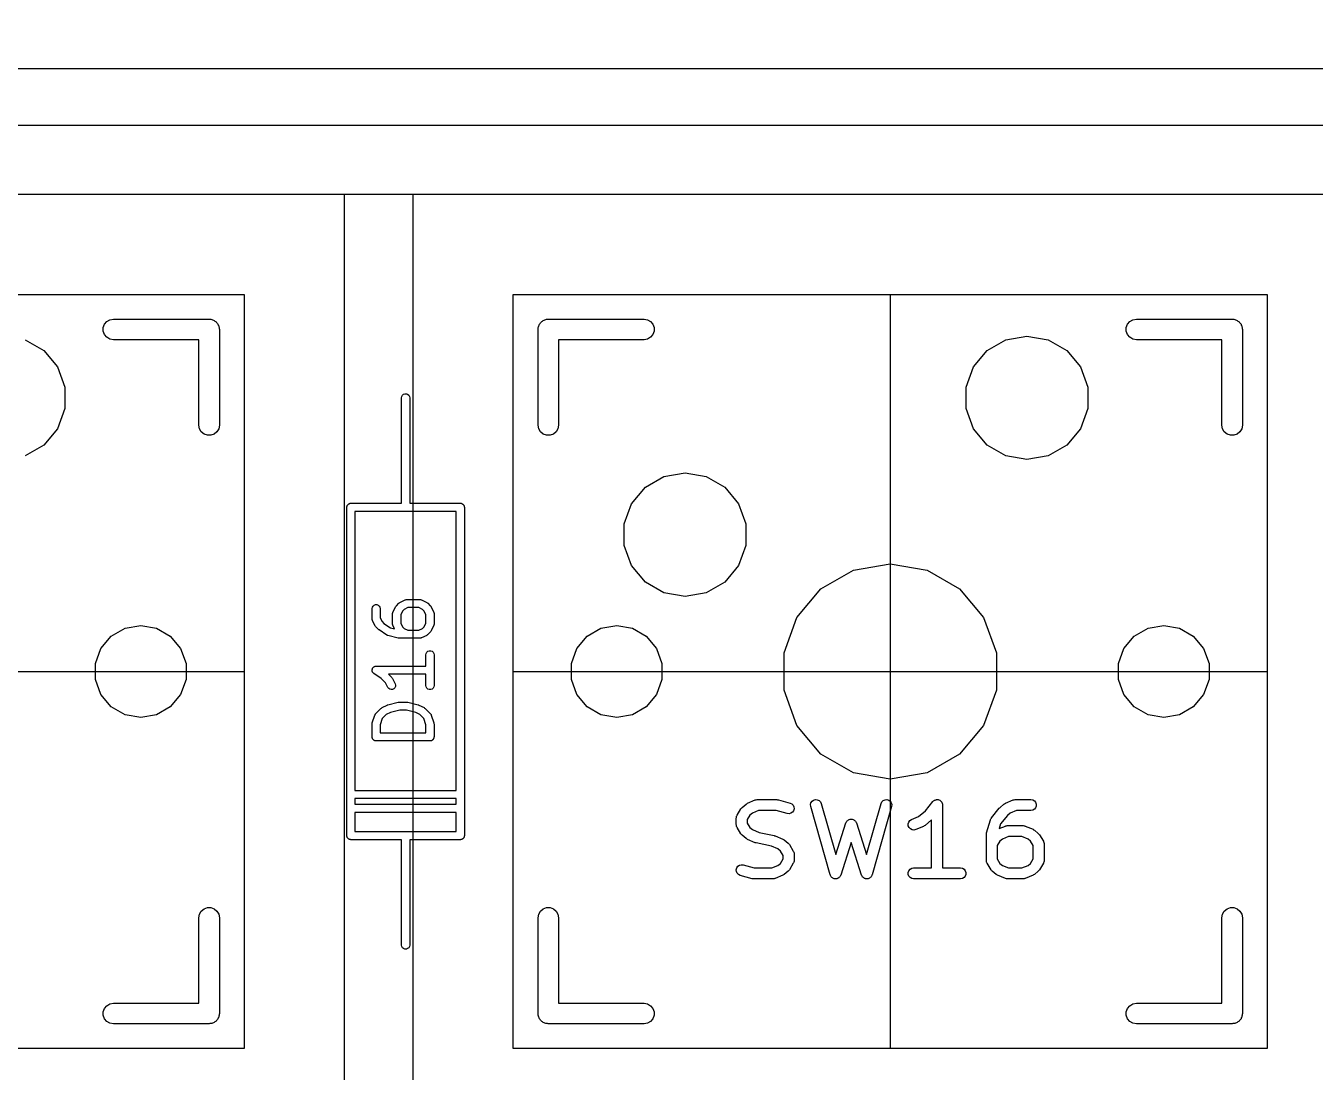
# Model space of a CAD drawing. Header units: millimetres. Extents: x 30 to 728, y -111 to 447.
# Drawn here: x 152.55 to 176.5, y 160.65 to 180.07 of the extents above; entities that cross this region are included whole.
import ezdxf

# ---------------------------------------------------------------- set-up
doc = ezdxf.new("R2010")
doc.units = ezdxf.units.MM
for name, color, linetype in [('BLACK', 7, 'Continuous'), ('プレート', 6, 'Continuous'), ('化粧板', 1, 'Continuous'), ('参照キーキャップ', 7, 'Continuous'), ('寸法', 21, 'Continuous')]:
    doc.layers.add(name, color=color, linetype=linetype)
doc.layers.add('補助線', color=4, linetype='Continuous', transparency=0.8)

# ---------------------------------------------------------------- blocks, each defined once
blk = doc.blocks.new('hhskb-F.SilkS')
at = {"layer": 'BLACK'}
for p, q in [((120.384, -53.6169), (120.407, -53.5547)), ((120.384, -53.6831), (120.384, -53.6169)), ((120.407, -53.5547), (120.45, -53.5041)), ((120.45, -53.5041), (120.507, -53.471)), ((120.507, -53.471), (120.572, -53.4595)), ((120.572, -53.4595), (122.35, -53.4595)), ((122.35, -53.4595), (122.366, -53.4624)), ((122.366, -53.4624), (122.383, -53.4624)), ((122.383, -53.4624), (122.399, -53.4681)), ((122.399, -53.4681), (122.415, -53.471)), ((122.415, -53.471), (122.43, -53.4793)), ((122.43, -53.4793), (122.445, -53.485)), ((122.445, -53.485), (122.458, -53.4957)), ((122.458, -53.4957), (122.472, -53.5041)), ((122.472, -53.5041), (122.483, -53.5168)), ((122.483, -53.5168), (122.496, -53.5275)), ((122.496, -53.5275), (122.504, -53.542)), ((122.504, -53.542), (122.515, -53.5547)), ((122.515, -53.5547), (122.521, -53.5704)), ((122.521, -53.5704), (122.529, -53.5848)), ((122.529, -53.5848), (122.532, -53.6013)), ((122.532, -53.6013), (122.538, -53.6169)), ((122.538, -53.6169), (122.538, -53.6336)), ((122.538, -53.6336), (122.54, -53.65)), ((128.459, -53.65), (128.462, -53.6336)), ((128.462, -53.6169), (128.468, -53.6013)), ((128.462, -53.6336), (128.462, -53.6169)), ((128.468, -53.6013), (128.471, -53.5848)), ((128.471, -53.5848), (128.479, -53.5704)), ((128.479, -53.5704), (128.485, -53.5547)), ((128.485, -53.5547), (128.496, -53.542)), ((128.496, -53.542), (128.504, -53.5275)), ((128.504, -53.5275), (128.517, -53.5168)), ((128.517, -53.5168), (128.528, -53.5041)), ((128.528, -53.5041), (128.542, -53.4957)), ((128.542, -53.4957), (128.555, -53.485)), ((128.555, -53.485), (128.57, -53.4793)), ((128.57, -53.4793), (128.585, -53.471)), ((128.585, -53.471), (128.601, -53.4681)), ((128.601, -53.4681), (128.617, -53.4624)), ((128.617, -53.4624), (128.634, -53.4624)), ((128.634, -53.4624), (128.65, -53.4595)), ((128.65, -53.4595), (130.428, -53.4595)), ((130.428, -53.4595), (130.493, -53.471)), ((130.493, -53.471), (130.55, -53.5041)), ((130.55, -53.5041), (130.593, -53.5547)), ((130.593, -53.5547), (130.616, -53.6169)), ((130.616, -53.6169), (130.616, -53.6831)), ((139.384, -53.6169), (139.407, -53.5547)), ((139.384, -53.6831), (139.384, -53.6169)), ((139.407, -53.5547), (139.45, -53.5041)), ((139.45, -53.5041), (139.507, -53.471)), ((139.507, -53.471), (139.572, -53.4595)), ((139.572, -53.4595), (141.35, -53.4595)), ((141.35, -53.4595), (141.366, -53.4624)), ((141.366, -53.4624), (141.383, -53.4624)), ((141.383, -53.4624), (141.399, -53.4681)), ((141.399, -53.4681), (141.415, -53.471)), ((141.415, -53.471), (141.43, -53.4793)), ((141.43, -53.4793), (141.445, -53.485)), ((141.445, -53.485), (141.458, -53.4957)), ((141.458, -53.4957), (141.472, -53.5041)), ((141.472, -53.5041), (141.483, -53.5168)), ((141.483, -53.5168), (141.496, -53.5275)), ((141.496, -53.5275), (141.504, -53.542)), ((141.504, -53.542), (141.515, -53.5547)), ((141.515, -53.5547), (141.521, -53.5704)), ((141.521, -53.5704), (141.529, -53.5848)), ((141.529, -53.5848), (141.532, -53.6013)), ((141.532, -53.6013), (141.538, -53.6169)), ((141.538, -53.6169), (141.538, -53.6336)), ((141.538, -53.6336), (141.54, -53.65)), ((118.932, -53.8418), (119.278, -54.0411)), ((120.407, -53.7452), (120.384, -53.6831)), ((120.45, -53.7959), (120.407, -53.7452)), ((120.507, -53.829), (120.45, -53.7959)), ((120.572, -53.8405), (120.507, -53.829)), ((122.159, -53.8405), (120.572, -53.8405)), ((122.159, -55.428), (122.159, -53.8405)), ((122.54, -53.65), (122.54, -55.428)), ((128.459, -55.428), (128.459, -53.65)), ((130.428, -53.8405), (128.84, -53.8405)), ((128.84, -53.8405), (128.84, -55.428)), ((130.493, -53.829), (130.428, -53.8405)), ((130.55, -53.7959), (130.493, -53.829)), ((130.593, -53.7452), (130.55, -53.7959)), ((130.616, -53.6831), (130.593, -53.7452)), ((136.802, -54.0411), (137.148, -53.8418)), ((137.148, -53.8418), (137.54, -53.7726)), ((137.54, -53.7726), (137.932, -53.8418)), ((137.932, -53.8418), (138.278, -54.0411)), ((139.407, -53.7452), (139.384, -53.6831)), ((139.45, -53.7959), (139.407, -53.7452)), ((139.507, -53.829), (139.45, -53.7959)), ((139.572, -53.8405), (139.507, -53.829)), ((141.159, -53.8405), (139.572, -53.8405)), ((141.159, -55.428), (141.159, -53.8405)), ((141.54, -53.65), (141.54, -55.428)), ((119.278, -54.0411), (119.534, -54.3463)), ((136.546, -54.3463), (136.802, -54.0411)), ((138.278, -54.0411), (138.534, -54.3463)), ((119.534, -54.3463), (119.67, -54.7208)), ((136.41, -54.7208), (136.546, -54.3463)), ((138.534, -54.3463), (138.67, -54.7208)), ((119.67, -54.7208), (119.67, -55.1192)), ((136.41, -55.1192), (136.41, -54.7208)), ((138.67, -54.7208), (138.67, -55.1192)), ((125.925, -54.92), (125.93, -54.8943)), ((125.925, -56.19), (125.925, -54.92)), ((125.93, -54.8943), (125.943, -54.8718)), ((125.943, -54.8718), (125.962, -54.855)), ((125.962, -54.855), (125.987, -54.8461)), ((125.987, -54.8461), (126.013, -54.8461)), ((126.013, -54.8461), (126.037, -54.855)), ((126.037, -54.855), (126.057, -54.8718)), ((126.057, -54.8718), (126.07, -54.8943)), ((126.07, -54.8943), (126.075, -54.92)), ((126.075, -54.92), (126.075, -56.19)), ((119.67, -55.1192), (119.534, -55.4937)), ((136.546, -55.4937), (136.41, -55.1192)), ((138.67, -55.1192), (138.534, -55.4937)), ((119.534, -55.4937), (119.278, -55.7989)), ((122.171, -55.4932), (122.159, -55.428)), ((122.204, -55.5505), (122.171, -55.4932)), ((122.255, -55.593), (122.204, -55.5505)), ((122.496, -55.5505), (122.445, -55.593)), ((122.529, -55.4932), (122.496, -55.5505)), ((122.54, -55.428), (122.529, -55.4932)), ((128.471, -55.4932), (128.459, -55.428)), ((128.504, -55.5505), (128.471, -55.4932)), ((128.555, -55.593), (128.504, -55.5505)), ((128.796, -55.5505), (128.745, -55.593)), ((128.829, -55.4932), (128.796, -55.5505)), ((128.84, -55.428), (128.829, -55.4932)), ((136.802, -55.7989), (136.546, -55.4937)), ((138.534, -55.4937), (138.278, -55.7989)), ((141.171, -55.4932), (141.159, -55.428)), ((141.204, -55.5505), (141.171, -55.4932)), ((141.255, -55.593), (141.204, -55.5505)), ((141.496, -55.5505), (141.445, -55.593)), ((141.529, -55.4932), (141.496, -55.5505)), ((141.54, -55.428), (141.529, -55.4932)), ((122.317, -55.6156), (122.255, -55.593)), ((122.383, -55.6156), (122.317, -55.6156)), ((122.445, -55.593), (122.383, -55.6156)), ((128.617, -55.6156), (128.555, -55.593)), ((128.683, -55.6156), (128.617, -55.6156)), ((128.745, -55.593), (128.683, -55.6156)), ((141.317, -55.6156), (141.255, -55.593)), ((141.383, -55.6156), (141.317, -55.6156)), ((141.445, -55.593), (141.383, -55.6156)), ((119.278, -55.7989), (118.932, -55.9982)), ((137.148, -55.9982), (136.802, -55.7989)), ((137.54, -56.0674), (137.148, -55.9982)), ((137.932, -55.9982), (137.54, -56.0674)), ((138.278, -55.7989), (137.932, -55.9982)), ((125.925, -56.877), (125.925, -56.19)), ((126.075, -56.19), (126.075, -56.877)), ((130.452, -56.5811), (130.798, -56.3818)), ((130.798, -56.3818), (131.19, -56.3126)), ((131.19, -56.3126), (131.582, -56.3818)), ((131.582, -56.3818), (131.928, -56.5811)), ((130.196, -56.8863), (130.452, -56.5811)), ((131.928, -56.5811), (132.184, -56.8863)), ((124.909, -56.952), (124.91, -56.9455)), ((124.909, -63.048), (124.909, -56.952)), ((124.91, -56.939), (124.912, -56.9328)), ((124.91, -56.9455), (124.91, -56.939)), ((124.912, -56.9328), (124.914, -56.9263)), ((124.914, -56.9263), (124.917, -56.9207)), ((124.917, -56.9207), (124.919, -56.9145)), ((124.919, -56.9145), (124.923, -56.9095)), ((124.923, -56.9095), (124.927, -56.9038)), ((124.927, -56.9038), (124.932, -56.8996)), ((124.932, -56.8996), (124.936, -56.8945)), ((124.936, -56.8945), (124.941, -56.8913)), ((124.941, -56.8913), (124.947, -56.887)), ((124.947, -56.887), (124.953, -56.8848)), ((124.953, -56.8848), (124.958, -56.8815)), ((124.958, -56.8815), (124.965, -56.8804)), ((124.965, -56.8804), (124.971, -56.8781)), ((124.971, -56.8781), (124.978, -56.8781)), ((124.978, -56.8781), (124.984, -56.877)), ((124.984, -56.877), (125.925, -56.877)), ((126.075, -56.877), (127.016, -56.877)), ((127.016, -56.877), (127.022, -56.8781)), ((127.022, -56.8781), (127.029, -56.8781)), ((127.029, -56.8781), (127.035, -56.8804)), ((127.035, -56.8804), (127.042, -56.8815)), ((127.042, -56.8815), (127.047, -56.8848)), ((127.047, -56.8848), (127.053, -56.887)), ((127.053, -56.887), (127.059, -56.8913)), ((127.059, -56.8913), (127.064, -56.8945)), ((127.064, -56.8945), (127.068, -56.8996)), ((127.068, -56.8996), (127.073, -56.9038)), ((127.073, -56.9038), (127.077, -56.9095)), ((127.077, -56.9095), (127.081, -56.9145)), ((127.081, -56.9145), (127.083, -56.9207)), ((127.083, -56.9207), (127.086, -56.9263)), ((127.086, -56.9263), (127.088, -56.9328)), ((127.088, -56.9328), (127.09, -56.939)), ((127.09, -56.939), (127.09, -56.9455)), ((127.09, -56.9455), (127.091, -56.952)), ((127.091, -56.952), (127.091, -63.048)), ((130.06, -57.2608), (130.196, -56.8863)), ((132.184, -56.8863), (132.32, -57.2608)), ((126, -57.027), (125.059, -57.027)), ((125.059, -57.027), (125.059, -62.211)), ((126.941, -57.027), (126, -57.027)), ((126.941, -62.211), (126.941, -57.027)), ((130.06, -57.6592), (130.06, -57.2608)), ((132.32, -57.2608), (132.32, -57.6592)), ((130.196, -58.0337), (130.06, -57.6592)), ((132.32, -57.6592), (132.184, -58.0337)), ((130.452, -58.3389), (130.196, -58.0337)), ((132.184, -58.0337), (131.928, -58.3389)), ((133.713, -58.4667), (134.315, -58.1192)), ((134.315, -58.1192), (135, -57.9985)), ((135, -57.9985), (135.685, -58.1192)), ((135.685, -58.1192), (136.287, -58.4667)), ((130.798, -58.5382), (130.452, -58.3389)), ((131.928, -58.3389), (131.582, -58.5382)), ((125.895, -58.7186), (125.99, -58.671)), ((125.99, -58.671), (125.994, -58.6698)), ((125.994, -58.6698), (125.998, -58.6676)), ((125.998, -58.6676), (126.007, -58.6661)), ((126.007, -58.6661), (126.015, -58.6636)), ((126.015, -58.6636), (126.02, -58.6638)), ((126.02, -58.6638), (126.024, -58.6631)), ((126.024, -58.6631), (126.262, -58.6631)), ((126.262, -58.6631), (126.266, -58.6638)), ((126.266, -58.6638), (126.27, -58.6636)), ((126.27, -58.6636), (126.279, -58.6661)), ((126.279, -58.6661), (126.288, -58.6676)), ((126.288, -58.6676), (126.291, -58.6698)), ((126.291, -58.6698), (126.295, -58.671)), ((126.295, -58.671), (126.391, -58.7186)), ((131.19, -58.6074), (130.798, -58.5382)), ((131.582, -58.5382), (131.19, -58.6074)), ((133.267, -58.9992), (133.713, -58.4667)), ((136.287, -58.4667), (136.733, -58.9992)), ((125.377, -58.8333), (125.382, -58.8077)), ((125.377, -59.0238), (125.377, -58.8333)), ((125.382, -58.8077), (125.395, -58.7851)), ((125.395, -58.7851), (125.415, -58.7684)), ((125.415, -58.7684), (125.439, -58.7595)), ((125.439, -58.7595), (125.465, -58.7595)), ((125.465, -58.7595), (125.49, -58.7684)), ((125.49, -58.7684), (125.51, -58.7851)), ((125.51, -58.7851), (125.523, -58.8077)), ((125.523, -58.8077), (125.527, -58.8333)), ((125.527, -58.8333), (125.527, -59.0061)), ((125.759, -58.92), (125.761, -58.9116)), ((125.761, -58.9116), (125.763, -58.9029)), ((125.763, -58.9029), (125.765, -58.8992)), ((125.765, -58.8992), (125.766, -58.895)), ((125.766, -58.895), (125.814, -58.7998)), ((125.814, -58.7998), (125.821, -58.7901)), ((125.821, -58.7901), (125.828, -58.7803)), ((125.828, -58.7803), (125.876, -58.7327)), ((125.876, -58.7327), (125.885, -58.7258)), ((125.885, -58.7258), (125.895, -58.7186)), ((125.943, -58.8778), (125.908, -58.9463)), ((125.973, -58.8474), (125.943, -58.8778)), ((126.042, -58.8131), (125.973, -58.8474)), ((126.244, -58.8131), (126.042, -58.8131)), ((126.313, -58.8474), (126.244, -58.8131)), ((126.343, -58.8778), (126.313, -58.8474)), ((126.377, -58.9463), (126.343, -58.8778)), ((126.391, -58.7186), (126.4, -58.7258)), ((126.4, -58.7258), (126.41, -58.7327)), ((126.41, -58.7327), (126.458, -58.7803)), ((126.458, -58.7803), (126.465, -58.7901)), ((126.465, -58.7901), (126.472, -58.7998)), ((126.472, -58.7998), (126.519, -58.895)), ((126.519, -58.895), (126.521, -58.8992)), ((126.521, -58.8992), (126.523, -58.9029)), ((126.523, -58.9029), (126.524, -58.9116)), ((126.524, -58.9116), (126.527, -58.92)), ((120.788, -59.1974), (121.08, -59.1458)), ((121.08, -59.1458), (121.372, -59.1974)), ((125.378, -59.0281), (125.377, -59.0238)), ((125.378, -59.0324), (125.378, -59.0281)), ((125.38, -59.0408), (125.378, -59.0324)), ((125.382, -59.0495), (125.38, -59.0408)), ((125.384, -59.0532), (125.382, -59.0495)), ((125.385, -59.0574), (125.384, -59.0532)), ((125.433, -59.1526), (125.385, -59.0574)), ((125.527, -59.0061), (125.562, -59.0746)), ((125.562, -59.0746), (125.595, -59.1084)), ((125.595, -59.1084), (125.721, -59.1923)), ((125.758, -58.9286), (125.759, -58.9243)), ((125.758, -59.119), (125.758, -58.9286)), ((125.759, -59.1233), (125.758, -59.119)), ((125.759, -58.9243), (125.759, -58.92)), ((125.759, -59.1276), (125.759, -59.1233)), ((125.761, -59.136), (125.759, -59.1276)), ((125.763, -59.1447), (125.761, -59.136)), ((125.765, -59.1484), (125.763, -59.1447)), ((125.766, -59.1526), (125.765, -59.1484)), ((125.908, -58.9463), (125.908, -59.1013)), ((125.908, -59.1013), (125.943, -59.1699)), ((126.343, -59.1699), (126.377, -59.1013)), ((126.377, -59.1013), (126.377, -58.9463)), ((126.521, -59.1484), (126.519, -59.1526)), ((126.523, -59.1447), (126.521, -59.1484)), ((126.524, -59.136), (126.523, -59.1447)), ((126.527, -59.1276), (126.524, -59.136)), ((126.527, -58.92), (126.527, -58.9243)), ((126.527, -58.9243), (126.527, -58.9286)), ((126.527, -58.9286), (126.527, -59.119)), ((126.527, -59.119), (126.527, -59.1233)), ((126.527, -59.1233), (126.527, -59.1276)), ((129.628, -59.1974), (129.92, -59.1458)), ((129.92, -59.1458), (130.212, -59.1974)), ((133.029, -59.6524), (133.267, -58.9992)), ((136.733, -58.9992), (136.971, -59.6524)), ((139.788, -59.1974), (140.08, -59.1458)), ((140.08, -59.1458), (140.372, -59.1974)), ((120.34, -59.5729), (120.531, -59.3457)), ((120.531, -59.3457), (120.788, -59.1974)), ((121.372, -59.1974), (121.629, -59.3457)), ((121.629, -59.3457), (121.82, -59.5729)), ((125.44, -59.1622), (125.433, -59.1526)), ((125.447, -59.1721), (125.44, -59.1622)), ((125.495, -59.2197), (125.447, -59.1721)), ((125.501, -59.2239), (125.495, -59.2197)), ((125.506, -59.2291), (125.501, -59.2239)), ((125.649, -59.3243), (125.506, -59.2291)), ((125.661, -59.3295), (125.649, -59.3243)), ((125.672, -59.3347), (125.661, -59.3295)), ((125.863, -59.3823), (125.672, -59.3347)), ((125.721, -59.1923), (125.795, -59.2108)), ((125.795, -59.2108), (125.766, -59.1526)), ((125.872, -59.3829), (125.863, -59.3823)), ((125.881, -59.3845), (125.872, -59.3829)), ((126.262, -59.3845), (125.881, -59.3845)), ((125.943, -59.1699), (125.973, -59.2003)), ((125.973, -59.2003), (126.042, -59.2345)), ((126.042, -59.2345), (126.244, -59.2345)), ((126.244, -59.2345), (126.313, -59.2003)), ((126.266, -59.3838), (126.262, -59.3845)), ((126.27, -59.384), (126.266, -59.3838)), ((126.279, -59.3815), (126.27, -59.384)), ((126.288, -59.38), (126.279, -59.3815)), ((126.291, -59.3778), (126.288, -59.38)), ((126.295, -59.3766), (126.291, -59.3778)), ((126.391, -59.329), (126.295, -59.3766)), ((126.313, -59.2003), (126.343, -59.1699)), ((126.4, -59.3218), (126.391, -59.329)), ((126.41, -59.3149), (126.4, -59.3218)), ((126.458, -59.2673), (126.41, -59.3149)), ((126.465, -59.2575), (126.458, -59.2673)), ((126.472, -59.2478), (126.465, -59.2575)), ((126.519, -59.1526), (126.472, -59.2478)), ((129.18, -59.5729), (129.371, -59.3457)), ((129.371, -59.3457), (129.628, -59.1974)), ((130.212, -59.1974), (130.469, -59.3457)), ((130.469, -59.3457), (130.66, -59.5729)), ((139.34, -59.5729), (139.531, -59.3457)), ((139.531, -59.3457), (139.788, -59.1974)), ((140.372, -59.1974), (140.629, -59.3457)), ((140.629, -59.3457), (140.82, -59.5729)), ((120.239, -59.8517), (120.34, -59.5729)), ((121.82, -59.5729), (121.921, -59.8517)), ((126.395, -59.6423), (126.415, -59.6255)), ((126.415, -59.6255), (126.439, -59.6166)), ((126.439, -59.6166), (126.465, -59.6166)), ((126.465, -59.6166), (126.49, -59.6255)), ((126.49, -59.6255), (126.51, -59.6423)), ((129.079, -59.8517), (129.18, -59.5729)), ((130.66, -59.5729), (130.761, -59.8517)), ((139.239, -59.8517), (139.34, -59.5729)), ((140.82, -59.5729), (140.921, -59.8517)), ((120.239, -60.1483), (120.239, -59.8517)), ((121.921, -59.8517), (121.921, -60.1483)), ((126.377, -59.6905), (126.382, -59.6648)), ((126.377, -59.9012), (126.377, -59.6905)), ((126.382, -59.6648), (126.395, -59.6423)), ((126.51, -59.6423), (126.523, -59.6648)), ((126.523, -59.6648), (126.527, -59.6905)), ((126.527, -59.6905), (126.527, -60.2619)), ((129.079, -60.1483), (129.079, -59.8517)), ((130.761, -59.8517), (130.761, -60.1483)), ((133.029, -60.3476), (133.029, -59.6524)), ((136.971, -59.6524), (136.971, -60.3476)), ((139.239, -60.1483), (139.239, -59.8517)), ((140.921, -59.8517), (140.921, -60.1483)), ((125.378, -59.9714), (125.379, -59.9673)), ((125.379, -59.9803), (125.378, -59.9714)), ((125.379, -59.9632), (125.382, -59.9548)), ((125.379, -59.9673), (125.379, -59.9632)), ((125.379, -59.9892), (125.379, -59.9803)), ((125.38, -59.9931), (125.379, -59.9892)), ((125.38, -59.9973), (125.38, -59.9931)), ((125.384, -60.0053), (125.38, -59.9973)), ((125.382, -59.9548), (125.384, -59.9461)), ((125.384, -59.9461), (125.386, -59.9426)), ((125.387, -60.0137), (125.384, -60.0053)), ((125.386, -59.9426), (125.387, -59.9387)), ((125.387, -59.9387), (125.393, -59.9318)), ((125.39, -60.0169), (125.387, -60.0137)), ((125.392, -60.0206), (125.39, -60.0169)), ((125.398, -60.0268), (125.392, -60.0206)), ((125.393, -59.9318), (125.398, -59.9244)), ((125.398, -59.9244), (125.402, -59.9219)), ((125.404, -60.0336), (125.398, -60.0268)), ((125.402, -59.9219), (125.404, -59.9187)), ((125.404, -59.9187), (125.412, -59.9143)), ((125.408, -60.0357), (125.404, -60.0336)), ((125.411, -60.0386), (125.408, -60.0357)), ((125.547, -60.1297), (125.411, -60.0386)), ((125.412, -59.9143), (125.419, -59.909)), ((125.419, -59.909), (125.423, -59.9078)), ((125.423, -59.9078), (125.427, -59.9057)), ((125.427, -59.9057), (125.436, -59.9042)), ((125.436, -59.9042), (125.444, -59.9016)), ((125.444, -59.9016), (125.448, -59.9019)), ((125.448, -59.9019), (125.452, -59.9012)), ((125.452, -59.9012), (126.377, -59.9012)), ((126.377, -60.0512), (125.681, -60.0512)), ((125.681, -60.0512), (125.744, -60.1136)), ((126.377, -60.2619), (126.377, -60.0512)), ((120.34, -60.4271), (120.239, -60.1483)), ((121.921, -60.1483), (121.82, -60.4271)), ((125.629, -60.2111), (125.547, -60.1297)), ((125.671, -60.2954), (125.629, -60.2111)), ((125.687, -60.3164), (125.671, -60.2954)), ((125.708, -60.3307), (125.687, -60.3164)), ((125.734, -60.3368), (125.708, -60.3307)), ((125.759, -60.3338), (125.734, -60.3368)), ((125.744, -60.1136), (125.75, -60.1235)), ((125.75, -60.1235), (125.758, -60.1331)), ((125.758, -60.1331), (125.805, -60.2284)), ((125.783, -60.3221), (125.759, -60.3338)), ((125.801, -60.3032), (125.783, -60.3221)), ((125.811, -60.2793), (125.801, -60.3032)), ((125.805, -60.2284), (125.813, -60.2533)), ((125.813, -60.2533), (125.811, -60.2793)), ((126.382, -60.2876), (126.377, -60.2619)), ((126.395, -60.3101), (126.382, -60.2876)), ((126.415, -60.3269), (126.395, -60.3101)), ((126.439, -60.3358), (126.415, -60.3269)), ((126.465, -60.3358), (126.439, -60.3358)), ((126.49, -60.3269), (126.465, -60.3358)), ((126.51, -60.3101), (126.49, -60.3269)), ((126.523, -60.2876), (126.51, -60.3101)), ((126.527, -60.2619), (126.523, -60.2876)), ((129.18, -60.4271), (129.079, -60.1483)), ((130.761, -60.1483), (130.66, -60.4271)), ((133.267, -61.0008), (133.029, -60.3476)), ((136.971, -60.3476), (136.733, -61.0008)), ((139.34, -60.4271), (139.239, -60.1483)), ((140.921, -60.1483), (140.82, -60.4271)), ((120.531, -60.6543), (120.34, -60.4271)), ((121.82, -60.4271), (121.629, -60.6543)), ((125.672, -60.6177), (125.863, -60.5701)), ((125.863, -60.5701), (125.872, -60.5694)), ((125.872, -60.5694), (125.881, -60.5679)), ((125.881, -60.5679), (126.024, -60.5679)), ((126.024, -60.5679), (126.033, -60.5694)), ((126.033, -60.5694), (126.042, -60.5701)), ((126.042, -60.5701), (126.232, -60.6177)), ((129.371, -60.6543), (129.18, -60.4271)), ((130.66, -60.4271), (130.469, -60.6543)), ((139.531, -60.6543), (139.34, -60.4271)), ((140.82, -60.4271), (140.629, -60.6543)), ((120.788, -60.8026), (120.531, -60.6543)), ((121.08, -60.8541), (120.788, -60.8026)), ((121.372, -60.8026), (121.08, -60.8541)), ((121.629, -60.6543), (121.372, -60.8026)), ((125.381, -60.9525), (125.429, -60.8096)), ((125.429, -60.8096), (125.431, -60.8058)), ((125.431, -60.8058), (125.432, -60.8016)), ((125.432, -60.8016), (125.437, -60.7944)), ((125.437, -60.7944), (125.441, -60.7867)), ((125.441, -60.7867), (125.444, -60.7838)), ((125.444, -60.7838), (125.447, -60.7803)), ((125.447, -60.7803), (125.542, -60.6851)), ((125.542, -60.6851), (125.552, -60.6782)), ((125.552, -60.6782), (125.562, -60.671)), ((125.562, -60.671), (125.657, -60.6234)), ((125.64, -60.7997), (125.566, -60.8738)), ((125.717, -60.7612), (125.64, -60.7997)), ((125.657, -60.6234), (125.665, -60.6211)), ((125.665, -60.6211), (125.672, -60.6177)), ((125.89, -60.7179), (125.717, -60.7612)), ((126.015, -60.7179), (125.89, -60.7179)), ((126.188, -60.7612), (126.015, -60.7179)), ((126.265, -60.7997), (126.188, -60.7612)), ((126.232, -60.6177), (126.24, -60.6211)), ((126.24, -60.6211), (126.248, -60.6234)), ((126.248, -60.6234), (126.343, -60.671)), ((126.339, -60.8738), (126.265, -60.7997)), ((126.343, -60.671), (126.353, -60.6782)), ((126.353, -60.6782), (126.363, -60.6851)), ((126.363, -60.6851), (126.458, -60.7803)), ((126.458, -60.7803), (126.46, -60.7838)), ((126.46, -60.7838), (126.464, -60.7867)), ((126.464, -60.7867), (126.468, -60.7944)), ((126.468, -60.7944), (126.473, -60.8016)), ((126.473, -60.8016), (126.474, -60.8058)), ((126.474, -60.8058), (126.476, -60.8096)), ((126.476, -60.8096), (126.524, -60.9525)), ((129.628, -60.8026), (129.371, -60.6543)), ((129.92, -60.8541), (129.628, -60.8026)), ((130.212, -60.8026), (129.92, -60.8541)), ((130.469, -60.6543), (130.212, -60.8026)), ((139.788, -60.8026), (139.531, -60.6543)), ((140.08, -60.8541), (139.788, -60.8026)), ((140.372, -60.8026), (140.08, -60.8541)), ((140.629, -60.6543), (140.372, -60.8026)), ((125.377, -60.9762), (125.379, -60.9643)), ((125.377, -61.2143), (125.377, -60.9762)), ((125.379, -60.9643), (125.381, -60.9525)), ((125.566, -60.8738), (125.527, -60.9884)), ((125.527, -60.9884), (125.527, -61.1393)), ((126.377, -60.9884), (126.339, -60.8738)), ((126.377, -61.1393), (126.377, -60.9884)), ((126.524, -60.9525), (126.525, -60.9643)), ((126.525, -60.9643), (126.527, -60.9762)), ((126.527, -60.9762), (126.527, -61.2143)), ((133.713, -61.5332), (133.267, -61.0008)), ((136.733, -61.0008), (136.287, -61.5332)), ((125.379, -61.2207), (125.377, -61.2143)), ((125.379, -61.2273), (125.379, -61.2207)), ((125.381, -61.2335), (125.379, -61.2273)), ((125.382, -61.2399), (125.381, -61.2335)), ((125.385, -61.2456), (125.382, -61.2399)), ((125.387, -61.2518), (125.385, -61.2456)), ((125.392, -61.2568), (125.387, -61.2518)), ((125.395, -61.2625), (125.392, -61.2568)), ((125.4, -61.2667), (125.395, -61.2625)), ((125.404, -61.2717), (125.4, -61.2667)), ((125.41, -61.275), (125.404, -61.2717)), ((125.415, -61.2792), (125.41, -61.275)), ((125.421, -61.2815), (125.415, -61.2792)), ((125.427, -61.2848), (125.421, -61.2815)), ((125.433, -61.2859), (125.427, -61.2848)), ((125.439, -61.2881), (125.433, -61.2859)), ((125.446, -61.2881), (125.439, -61.2881)), ((125.452, -61.2893), (125.446, -61.2881)), ((126.452, -61.2893), (125.452, -61.2893)), ((125.527, -61.1393), (126.377, -61.1393)), ((126.459, -61.2881), (126.452, -61.2893)), ((126.465, -61.2881), (126.459, -61.2881)), ((126.472, -61.2859), (126.465, -61.2881)), ((126.478, -61.2848), (126.472, -61.2859)), ((126.484, -61.2815), (126.478, -61.2848)), ((126.49, -61.2792), (126.484, -61.2815)), ((126.495, -61.275), (126.49, -61.2792)), ((126.501, -61.2717), (126.495, -61.275)), ((126.505, -61.2667), (126.501, -61.2717)), ((126.51, -61.2625), (126.505, -61.2667)), ((126.513, -61.2568), (126.51, -61.2625)), ((126.517, -61.2518), (126.513, -61.2568)), ((126.52, -61.2456), (126.517, -61.2518)), ((126.523, -61.2399), (126.52, -61.2456)), ((126.524, -61.2335), (126.523, -61.2399)), ((126.526, -61.2273), (126.524, -61.2335)), ((126.527, -61.2143), (126.526, -61.2207)), ((126.526, -61.2207), (126.526, -61.2273)), ((134.315, -61.8808), (133.713, -61.5332)), ((136.287, -61.5332), (135.685, -61.8808)), ((135, -62.0015), (134.315, -61.8808)), ((135.685, -61.8808), (135, -62.0015)), ((125.059, -62.211), (126.941, -62.211)), ((125.059, -62.361), (125.059, -62.465)), ((126.941, -62.361), (125.059, -62.361)), ((125.059, -62.465), (126.941, -62.465)), ((126.941, -62.465), (126.941, -62.361)), ((132.25, -62.5224), (132.322, -62.4619)), ((132.322, -62.4619), (132.336, -62.4544)), ((132.336, -62.4544), (132.348, -62.4462)), ((132.348, -62.4462), (132.493, -62.3857)), ((132.493, -62.3857), (132.496, -62.3852)), ((132.496, -62.3852), (132.498, -62.3841)), ((132.498, -62.3841), (132.513, -62.3814)), ((132.513, -62.3814), (132.528, -62.378)), ((132.528, -62.378), (132.53, -62.3783)), ((132.53, -62.3783), (132.533, -62.3779)), ((132.533, -62.3779), (132.895, -62.3779)), ((132.895, -62.3779), (132.909, -62.3803)), ((132.909, -62.3803), (132.923, -62.3816)), ((132.923, -62.3816), (133.14, -62.4421)), ((133.14, -62.4421), (133.172, -62.4573)), ((133.172, -62.4573), (133.197, -62.4825)), ((133.197, -62.4825), (133.212, -62.5146)), ((133.52, -62.4723), (133.528, -62.4381)), ((133.523, -62.5074), (133.52, -62.4723)), ((133.528, -62.4381), (133.548, -62.4089)), ((133.548, -62.4089), (133.577, -62.3882)), ((133.577, -62.3882), (133.611, -62.3785)), ((133.611, -62.3785), (133.646, -62.381)), ((133.646, -62.381), (133.678, -62.3953)), ((133.678, -62.3953), (133.703, -62.4199)), ((133.703, -62.4199), (133.719, -62.4516)), ((133.719, -62.4516), (133.99, -63.399)), ((134.559, -63.399), (134.83, -62.4516)), ((134.83, -62.4516), (134.845, -62.4199)), ((134.845, -62.4199), (134.871, -62.3953)), ((134.871, -62.3953), (134.903, -62.381)), ((134.903, -62.381), (134.938, -62.3785)), ((134.938, -62.3785), (134.972, -62.3882)), ((134.972, -62.3882), (135, -62.4089)), ((135, -62.4089), (135.02, -62.4381)), ((135.02, -62.4381), (135.029, -62.4723)), ((135.029, -62.4723), (135.025, -62.5074)), ((135.653, -62.5895), (135.792, -62.4161)), ((135.792, -62.4153), (135.793, -62.4142)), ((135.792, -62.4161), (135.792, -62.4153)), ((135.793, -62.4142), (135.806, -62.4036)), ((135.806, -62.4036), (135.818, -62.3927)), ((135.818, -62.3927), (135.819, -62.3923)), ((135.819, -62.3923), (135.82, -62.3915)), ((135.82, -62.3915), (135.836, -62.3859)), ((135.836, -62.3859), (135.851, -62.3799)), ((135.851, -62.3799), (135.852, -62.3799)), ((135.852, -62.3799), (135.853, -62.3795)), ((135.853, -62.3795), (135.87, -62.3795)), ((135.87, -62.3795), (135.886, -62.3791)), ((135.886, -62.3791), (135.887, -62.3795)), ((135.887, -62.3795), (135.888, -62.3795)), ((135.888, -62.3795), (135.904, -62.3851)), ((135.904, -62.3851), (135.92, -62.3904)), ((135.92, -62.3904), (135.921, -62.3911)), ((135.921, -62.3911), (135.922, -62.3915)), ((135.922, -62.3915), (135.934, -62.4021)), ((135.934, -62.4021), (135.947, -62.4124)), ((135.947, -62.4124), (135.948, -62.4134)), ((135.948, -62.4134), (135.949, -62.4142)), ((135.949, -62.4142), (135.957, -62.4285)), ((135.957, -62.4285), (135.965, -62.4426)), ((135.965, -62.4426), (135.966, -62.4437)), ((135.966, -62.4437), (135.966, -62.4448)), ((135.966, -62.4448), (135.969, -62.461)), ((135.969, -62.461), (135.972, -62.4771)), ((135.972, -62.4771), (135.972, -62.4783)), ((135.972, -62.4783), (135.972, -62.4795)), ((135.972, -62.4795), (135.972, -63.6479)), ((137.04, -62.5224), (137.112, -62.4619)), ((137.112, -62.4619), (137.125, -62.4544)), ((137.125, -62.4544), (137.138, -62.4462)), ((137.138, -62.4462), (137.283, -62.3857)), ((137.283, -62.3857), (137.286, -62.3852)), ((137.286, -62.3852), (137.288, -62.3841)), ((137.288, -62.3841), (137.303, -62.3814)), ((137.303, -62.3814), (137.318, -62.378)), ((137.318, -62.378), (137.32, -62.3783)), ((137.32, -62.3783), (137.322, -62.3779)), ((137.322, -62.3779), (137.613, -62.3779)), ((137.613, -62.3779), (137.647, -62.3841)), ((137.647, -62.3841), (137.678, -62.4017)), ((137.678, -62.4017), (137.701, -62.4287)), ((137.701, -62.4287), (137.713, -62.4619)), ((137.713, -62.4972), (137.701, -62.5303)), ((137.713, -62.4619), (137.713, -62.4972)), ((126.941, -62.615), (125.059, -62.615)), ((125.059, -62.615), (125.059, -62.973)), ((126.941, -62.973), (126.941, -62.615)), ((132.141, -62.7214), (132.142, -62.7118)), ((132.141, -62.8424), (132.141, -62.7214)), ((132.142, -62.7118), (132.143, -62.7021)), ((132.143, -62.7021), (132.145, -62.6946)), ((132.145, -62.6946), (132.147, -62.6867)), ((132.147, -62.6867), (132.152, -62.6782)), ((132.152, -62.6782), (132.155, -62.6692)), ((132.155, -62.6692), (132.228, -62.5482)), ((132.228, -62.5482), (132.239, -62.5354)), ((132.239, -62.5354), (132.25, -62.5224)), ((132.393, -62.6675), (132.344, -62.7496)), ((132.441, -62.6279), (132.393, -62.6675)), ((132.553, -62.5811), (132.441, -62.6279)), ((132.882, -62.5811), (132.553, -62.5811)), ((133.086, -62.6379), (132.882, -62.5811)), ((133.121, -62.6413), (133.086, -62.6379)), ((133.155, -62.6325), (133.121, -62.6413)), ((133.184, -62.6125), (133.155, -62.6325)), ((133.205, -62.5838), (133.184, -62.6125)), ((133.214, -62.5498), (133.205, -62.5838)), ((133.212, -62.5146), (133.214, -62.5498)), ((133.886, -63.7774), (133.523, -62.5074)), ((134.24, -62.7483), (134.253, -62.7431)), ((134.253, -62.7431), (134.257, -62.7429)), ((134.257, -62.7429), (134.261, -62.7417)), ((134.261, -62.7417), (134.274, -62.7422)), ((134.274, -62.7422), (134.288, -62.7417)), ((134.288, -62.7417), (134.292, -62.7429)), ((134.292, -62.7429), (134.296, -62.7431)), ((134.296, -62.7431), (134.309, -62.7483)), ((135.025, -62.5074), (134.662, -63.7774)), ((135.396, -62.7486), (135.527, -62.694)), ((135.527, -62.694), (135.653, -62.5895)), ((136.863, -62.7494), (136.871, -62.7354)), ((136.871, -62.7354), (136.878, -62.7212)), ((136.878, -62.7212), (136.879, -62.72)), ((136.879, -62.72), (136.88, -62.7184)), ((136.88, -62.7184), (137.025, -62.537)), ((137.025, -62.537), (137.033, -62.5302)), ((137.033, -62.5302), (137.04, -62.5224)), ((137.177, -62.672), (137.051, -62.83)), ((137.23, -62.6279), (137.177, -62.672)), ((137.343, -62.5811), (137.23, -62.6279)), ((137.613, -62.5811), (137.343, -62.5811)), ((137.647, -62.575), (137.613, -62.5811)), ((137.678, -62.5574), (137.647, -62.575)), ((137.701, -62.5303), (137.678, -62.5574)), ((125.059, -62.973), (126, -62.973)), ((126, -62.973), (126.941, -62.973)), ((132.142, -62.852), (132.141, -62.8424)), ((132.143, -62.8617), (132.142, -62.852)), ((132.145, -62.8692), (132.143, -62.8617)), ((132.147, -62.8771), (132.145, -62.8692)), ((132.152, -62.8856), (132.147, -62.8771)), ((132.155, -62.8947), (132.152, -62.8856)), ((132.228, -63.0156), (132.155, -62.8947)), ((132.344, -62.7496), (132.344, -62.8142)), ((132.344, -62.8142), (132.393, -62.8963)), ((132.393, -62.8963), (132.441, -62.9359)), ((132.441, -62.9359), (132.563, -62.9868)), ((133.99, -63.399), (134.178, -62.8114)), ((134.178, -62.8114), (134.179, -62.8078)), ((134.179, -62.8078), (134.18, -62.8039)), ((134.18, -62.8039), (134.188, -62.7923)), ((134.188, -62.7923), (134.194, -62.7802)), ((134.194, -62.7802), (134.197, -62.7775)), ((134.197, -62.7775), (134.199, -62.7741)), ((134.199, -62.7741), (134.21, -62.7657)), ((134.21, -62.7657), (134.22, -62.7565)), ((134.22, -62.7565), (134.224, -62.7549)), ((134.224, -62.7549), (134.227, -62.7525)), ((134.227, -62.7525), (134.24, -62.7483)), ((134.309, -62.7483), (134.322, -62.7525)), ((134.322, -62.7525), (134.325, -62.7549)), ((134.325, -62.7549), (134.329, -62.7565)), ((134.329, -62.7565), (134.339, -62.7657)), ((134.339, -62.7657), (134.349, -62.7741)), ((134.349, -62.7741), (134.352, -62.7775)), ((134.352, -62.7775), (134.355, -62.7802)), ((134.355, -62.7802), (134.361, -62.7923)), ((134.361, -62.7923), (134.368, -62.8039)), ((134.368, -62.8039), (134.369, -62.8078)), ((134.369, -62.8078), (134.371, -62.8114)), ((134.371, -62.8114), (134.559, -63.399)), ((135.335, -62.8293), (135.345, -62.7957)), ((135.336, -62.8646), (135.335, -62.8293)), ((135.35, -62.8971), (135.336, -62.8646)), ((135.345, -62.7957), (135.367, -62.7676)), ((135.374, -62.9231), (135.35, -62.8971)), ((135.367, -62.7676), (135.396, -62.7486)), ((135.405, -62.9393), (135.374, -62.9231)), ((135.44, -62.9439), (135.405, -62.9393)), ((135.475, -62.9362), (135.44, -62.9439)), ((135.62, -62.8757), (135.475, -62.9362)), ((135.632, -62.8675), (135.62, -62.8757)), ((135.646, -62.86), (135.632, -62.8675)), ((135.769, -62.7569), (135.646, -62.86)), ((135.769, -63.6479), (135.769, -62.7569)), ((136.79, -62.9946), (136.862, -62.7527)), ((136.862, -62.7527), (136.863, -62.7511)), ((136.863, -62.7511), (136.863, -62.7494)), ((137.051, -62.83), (137.025, -62.9166)), ((137.025, -62.9166), (137.138, -62.8695)), ((137.138, -62.8695), (137.14, -62.869)), ((137.14, -62.869), (137.142, -62.8679)), ((137.142, -62.8679), (137.158, -62.8652)), ((137.158, -62.8652), (137.172, -62.8618)), ((137.172, -62.8618), (137.175, -62.8621)), ((137.175, -62.8621), (137.177, -62.8617)), ((137.177, -62.8617), (137.467, -62.8617)), ((137.467, -62.8617), (137.47, -62.8621)), ((137.47, -62.8621), (137.472, -62.8618)), ((137.472, -62.8618), (137.487, -62.8652)), ((137.487, -62.8652), (137.502, -62.8679)), ((137.502, -62.8679), (137.504, -62.869)), ((137.504, -62.869), (137.507, -62.8695)), ((137.507, -62.8695), (137.652, -62.93)), ((137.652, -62.93), (137.664, -62.9382)), ((137.664, -62.9382), (137.678, -62.9458)), ((137.678, -62.9458), (137.75, -63.0062)), ((124.91, -63.0545), (124.909, -63.048)), ((124.91, -63.061), (124.91, -63.0545)), ((124.912, -63.0672), (124.91, -63.061)), ((124.914, -63.0737), (124.912, -63.0672)), ((124.917, -63.0793), (124.914, -63.0737)), ((124.919, -63.0855), (124.917, -63.0793)), ((124.923, -63.0905), (124.919, -63.0855)), ((124.927, -63.0962), (124.923, -63.0905)), ((124.932, -63.1004), (124.927, -63.0962)), ((124.936, -63.1055), (124.932, -63.1004)), ((124.941, -63.1087), (124.936, -63.1055)), ((124.947, -63.113), (124.941, -63.1087)), ((124.953, -63.1152), (124.947, -63.113)), ((124.958, -63.1185), (124.953, -63.1152)), ((124.965, -63.1196), (124.958, -63.1185)), ((124.971, -63.1219), (124.965, -63.1196)), ((124.978, -63.1219), (124.971, -63.1219)), ((124.984, -63.123), (124.978, -63.1219)), ((125.925, -63.123), (124.984, -63.123)), ((125.925, -63.81), (125.925, -63.123)), ((127.016, -63.123), (126.075, -63.123)), ((126.075, -63.123), (126.075, -63.81)), ((127.022, -63.1219), (127.016, -63.123)), ((127.029, -63.1219), (127.022, -63.1219)), ((127.035, -63.1196), (127.029, -63.1219)), ((127.042, -63.1185), (127.035, -63.1196)), ((127.047, -63.1152), (127.042, -63.1185)), ((127.053, -63.113), (127.047, -63.1152)), ((127.059, -63.1087), (127.053, -63.113)), ((127.064, -63.1055), (127.059, -63.1087)), ((127.068, -63.1004), (127.064, -63.1055)), ((127.073, -63.0962), (127.068, -63.1004)), ((127.077, -63.0905), (127.073, -63.0962)), ((127.081, -63.0855), (127.077, -63.0905)), ((127.083, -63.0793), (127.081, -63.0855)), ((127.086, -63.0737), (127.083, -63.0793)), ((127.088, -63.0672), (127.086, -63.0737)), ((127.09, -63.061), (127.088, -63.0672)), ((127.091, -63.048), (127.09, -63.0545)), ((127.09, -63.0545), (127.09, -63.061)), ((132.239, -63.0284), (132.228, -63.0156)), ((132.25, -63.0414), (132.239, -63.0284)), ((132.322, -63.1019), (132.25, -63.0414)), ((132.336, -63.1094), (132.322, -63.1019)), ((132.348, -63.1176), (132.336, -63.1094)), ((132.493, -63.1781), (132.348, -63.1176)), ((132.503, -63.1802), (132.493, -63.1781)), ((132.512, -63.1837), (132.503, -63.1802)), ((132.793, -63.2423), (132.512, -63.1837)), ((132.563, -62.9868), (132.844, -63.0453)), ((132.844, -63.0453), (132.853, -63.0489)), ((132.853, -63.0489), (132.862, -63.051)), ((132.862, -63.051), (133.007, -63.1115)), ((133.007, -63.1115), (133.02, -63.1196)), ((133.02, -63.1196), (133.033, -63.1272)), ((133.033, -63.1272), (133.106, -63.1877)), ((133.106, -63.1877), (133.117, -63.2006)), ((133.117, -63.2006), (133.128, -63.2134)), ((133.128, -63.2134), (133.2, -63.3344)), ((134.274, -63.1757), (134.081, -63.7805)), ((134.468, -63.7805), (134.274, -63.1757)), ((136.785, -63.0238), (136.788, -63.0093)), ((136.785, -63.5076), (136.785, -63.0238)), ((136.788, -63.0093), (136.79, -62.9946)), ((137.038, -63.1513), (136.988, -63.2334)), ((137.085, -63.1117), (137.038, -63.1513)), ((137.197, -63.0649), (137.085, -63.1117)), ((137.447, -63.0649), (137.197, -63.0649)), ((137.559, -63.1117), (137.447, -63.0649)), ((137.607, -63.1513), (137.559, -63.1117)), ((137.656, -63.2334), (137.607, -63.1513)), ((137.75, -63.0062), (137.761, -63.0192)), ((137.761, -63.0192), (137.772, -63.032)), ((137.772, -63.032), (137.845, -63.153)), ((137.845, -63.153), (137.848, -63.1621)), ((137.848, -63.1621), (137.853, -63.1705)), ((137.853, -63.1705), (137.855, -63.1784)), ((137.855, -63.1784), (137.857, -63.1859)), ((137.857, -63.1859), (137.858, -63.1956)), ((137.858, -63.1956), (137.859, -63.2052)), ((137.859, -63.2052), (137.859, -63.5076)), ((132.915, -63.2931), (132.793, -63.2423)), ((132.962, -63.3327), (132.915, -63.2931)), ((133.012, -63.4148), (132.962, -63.3327)), ((133.012, -63.4795), (133.012, -63.4148)), ((133.2, -63.3344), (133.204, -63.3435)), ((133.204, -63.3435), (133.209, -63.3519)), ((133.209, -63.3519), (133.21, -63.3598)), ((133.21, -63.3598), (133.213, -63.3673)), ((133.213, -63.3673), (133.213, -63.3771)), ((133.213, -63.3771), (133.215, -63.3867)), ((133.215, -63.3867), (133.215, -63.5076)), ((136.988, -63.2334), (136.988, -63.4795)), ((137.656, -63.4795), (137.656, -63.2334)), ((132.141, -63.6793), (132.151, -63.6453)), ((132.144, -63.7144), (132.141, -63.6793)), ((132.151, -63.6453), (132.171, -63.6166)), ((132.171, -63.6166), (132.2, -63.5966)), ((132.2, -63.5966), (132.234, -63.5878)), ((132.234, -63.5878), (132.269, -63.5912)), ((132.269, -63.5912), (132.474, -63.6479)), ((132.474, -63.6479), (132.803, -63.6479)), ((132.803, -63.6479), (132.915, -63.6012)), ((132.915, -63.6012), (132.962, -63.5615)), ((132.962, -63.5615), (133.012, -63.4795)), ((133.117, -63.6937), (133.106, -63.7066)), ((133.128, -63.6808), (133.117, -63.6937)), ((133.2, -63.5599), (133.128, -63.6808)), ((133.204, -63.5508), (133.2, -63.5599)), ((133.209, -63.5424), (133.204, -63.5508)), ((133.21, -63.5344), (133.209, -63.5424)), ((133.213, -63.5269), (133.21, -63.5344)), ((133.215, -63.5076), (133.213, -63.5172)), ((133.213, -63.5172), (133.213, -63.5269)), ((135.335, -63.7319), (135.347, -63.6987)), ((135.347, -63.6987), (135.37, -63.6717)), ((135.37, -63.6717), (135.401, -63.6541)), ((135.401, -63.6541), (135.435, -63.6479)), ((135.435, -63.6479), (135.769, -63.6479)), ((135.972, -63.6479), (136.306, -63.6479)), ((136.306, -63.6479), (136.341, -63.6541)), ((136.341, -63.6541), (136.372, -63.6717)), ((136.372, -63.6717), (136.394, -63.6987)), ((136.394, -63.6987), (136.406, -63.7319)), ((136.787, -63.5172), (136.785, -63.5076)), ((136.787, -63.5269), (136.787, -63.5172)), ((136.79, -63.5345), (136.787, -63.5269)), ((136.791, -63.5424), (136.79, -63.5345)), ((136.796, -63.5508), (136.791, -63.5424)), ((136.8, -63.5599), (136.796, -63.5508)), ((136.872, -63.6808), (136.8, -63.5599)), ((136.883, -63.6937), (136.872, -63.6808)), ((136.894, -63.7066), (136.883, -63.6937)), ((136.988, -63.4795), (137.038, -63.5615)), ((137.038, -63.5615), (137.085, -63.6012)), ((137.085, -63.6012), (137.197, -63.6479)), ((137.197, -63.6479), (137.447, -63.6479)), ((137.447, -63.6479), (137.559, -63.6012)), ((137.559, -63.6012), (137.607, -63.5615)), ((137.607, -63.5615), (137.656, -63.4795)), ((137.761, -63.6937), (137.75, -63.7066)), ((137.772, -63.6808), (137.761, -63.6937)), ((137.845, -63.5599), (137.772, -63.6808)), ((137.848, -63.5508), (137.845, -63.5599)), ((137.853, -63.5424), (137.848, -63.5508)), ((137.855, -63.5344), (137.853, -63.5424)), ((137.857, -63.5269), (137.855, -63.5344)), ((137.858, -63.5172), (137.857, -63.5269)), ((137.859, -63.5076), (137.858, -63.5172)), ((125.925, -65.08), (125.925, -63.81)), ((126.075, -63.81), (126.075, -65.08)), ((132.159, -63.7466), (132.144, -63.7144)), ((132.183, -63.7717), (132.159, -63.7466)), ((132.215, -63.7869), (132.183, -63.7717)), ((132.433, -63.8474), (132.215, -63.7869)), ((132.446, -63.8487), (132.433, -63.8474)), ((132.46, -63.8511), (132.446, -63.8487)), ((132.823, -63.8511), (132.46, -63.8511)), ((132.825, -63.8507), (132.823, -63.8511)), ((132.828, -63.851), (132.825, -63.8507)), ((132.842, -63.8477), (132.828, -63.851)), ((132.858, -63.845), (132.842, -63.8477)), ((132.86, -63.8438), (132.858, -63.845)), ((132.862, -63.8433), (132.86, -63.8438)), ((133.007, -63.7828), (132.862, -63.8433)), ((133.02, -63.7746), (133.007, -63.7828)), ((133.033, -63.7671), (133.02, -63.7746)), ((133.106, -63.7066), (133.033, -63.7671)), ((133.889, -63.7825), (133.886, -63.7774)), ((133.89, -63.788), (133.889, -63.7825)), ((133.896, -63.7983), (133.89, -63.788)), ((133.902, -63.8092), (133.896, -63.7983)), ((133.906, -63.8131), (133.902, -63.8092)), ((133.909, -63.8178), (133.906, -63.8131)), ((133.918, -63.8253), (133.909, -63.8178)), ((133.927, -63.8337), (133.918, -63.8253)), ((133.932, -63.836), (133.927, -63.8337)), ((133.937, -63.8394), (133.932, -63.836)), ((133.948, -63.8431), (133.937, -63.8394)), ((133.959, -63.8481), (133.948, -63.8431)), ((133.965, -63.8485), (133.959, -63.8481)), ((133.97, -63.8502), (133.965, -63.8485)), ((133.982, -63.8497), (133.97, -63.8502)), ((133.995, -63.8506), (133.982, -63.8497)), ((134, -63.849), (133.995, -63.8506)), ((134.006, -63.8488), (134, -63.849)), ((134.017, -63.8442), (134.006, -63.8488)), ((134.028, -63.8409), (134.017, -63.8442)), ((134.033, -63.8376), (134.028, -63.8409)), ((134.038, -63.8354), (134.033, -63.8376)), ((134.047, -63.8273), (134.038, -63.8354)), ((134.057, -63.8202), (134.047, -63.8273)), ((134.06, -63.8155), (134.057, -63.8202)), ((134.064, -63.8117), (134.06, -63.8155)), ((134.07, -63.801), (134.064, -63.8117)), ((134.077, -63.7909), (134.07, -63.801)), ((134.078, -63.7855), (134.077, -63.7909)), ((134.081, -63.7805), (134.078, -63.7855)), ((134.47, -63.7855), (134.468, -63.7805)), ((134.472, -63.7909), (134.47, -63.7855)), ((134.479, -63.801), (134.472, -63.7909)), ((134.484, -63.8117), (134.479, -63.801)), ((134.488, -63.8155), (134.484, -63.8117)), ((134.492, -63.8202), (134.488, -63.8155)), ((134.501, -63.8273), (134.492, -63.8202)), ((134.51, -63.8354), (134.501, -63.8273)), ((134.516, -63.8376), (134.51, -63.8354)), ((134.52, -63.8409), (134.516, -63.8376)), ((134.532, -63.8442), (134.52, -63.8409)), ((134.543, -63.8488), (134.532, -63.8442)), ((134.549, -63.849), (134.543, -63.8488)), ((134.554, -63.8506), (134.549, -63.849)), ((134.566, -63.8497), (134.554, -63.8506)), ((134.578, -63.8502), (134.566, -63.8497)), ((134.584, -63.8485), (134.578, -63.8502)), ((134.589, -63.8481), (134.584, -63.8485)), ((134.6, -63.8431), (134.589, -63.8481)), ((134.612, -63.8394), (134.6, -63.8431)), ((134.616, -63.836), (134.612, -63.8394)), ((134.621, -63.8337), (134.616, -63.836)), ((134.63, -63.8253), (134.621, -63.8337)), ((134.64, -63.8178), (134.63, -63.8253)), ((134.643, -63.8131), (134.64, -63.8178)), ((134.647, -63.8092), (134.643, -63.8131)), ((134.652, -63.7983), (134.647, -63.8092)), ((134.659, -63.788), (134.652, -63.7983)), ((134.66, -63.7825), (134.659, -63.788)), ((134.662, -63.7774), (134.66, -63.7825)), ((135.335, -63.7672), (135.335, -63.7319)), ((135.347, -63.8003), (135.335, -63.7672)), ((135.37, -63.8274), (135.347, -63.8003)), ((135.401, -63.845), (135.37, -63.8274)), ((135.435, -63.8511), (135.401, -63.845)), ((136.306, -63.8511), (135.435, -63.8511)), ((136.341, -63.845), (136.306, -63.8511)), ((136.372, -63.8274), (136.341, -63.845)), ((136.394, -63.8003), (136.372, -63.8274)), ((136.406, -63.7672), (136.394, -63.8003)), ((136.406, -63.7319), (136.406, -63.7672)), ((136.967, -63.7671), (136.894, -63.7066)), ((136.98, -63.7746), (136.967, -63.7671)), ((136.993, -63.7828), (136.98, -63.7746)), ((137.138, -63.8433), (136.993, -63.7828)), ((137.14, -63.8438), (137.138, -63.8433)), ((137.142, -63.845), (137.14, -63.8438)), ((137.158, -63.8477), (137.142, -63.845)), ((137.172, -63.851), (137.158, -63.8477)), ((137.175, -63.8507), (137.172, -63.851)), ((137.177, -63.8511), (137.175, -63.8507)), ((137.467, -63.8511), (137.177, -63.8511)), ((137.47, -63.8507), (137.467, -63.8511)), ((137.472, -63.851), (137.47, -63.8507)), ((137.487, -63.8477), (137.472, -63.851)), ((137.502, -63.845), (137.487, -63.8477)), ((137.504, -63.8438), (137.502, -63.845)), ((137.507, -63.8433), (137.504, -63.8438)), ((137.652, -63.7828), (137.507, -63.8433)), ((137.664, -63.7746), (137.652, -63.7828)), ((137.678, -63.7671), (137.664, -63.7746)), ((137.75, -63.7066), (137.678, -63.7671)), ((122.204, -64.4495), (122.255, -64.407)), ((122.255, -64.407), (122.317, -64.3844)), ((122.317, -64.3844), (122.383, -64.3844)), ((122.383, -64.3844), (122.445, -64.407)), ((122.445, -64.407), (122.496, -64.4495)), ((128.504, -64.4495), (128.555, -64.407)), ((128.555, -64.407), (128.617, -64.3844)), ((128.617, -64.3844), (128.683, -64.3844)), ((128.683, -64.3844), (128.745, -64.407)), ((128.745, -64.407), (128.796, -64.4495)), ((141.204, -64.4495), (141.255, -64.407)), ((141.255, -64.407), (141.317, -64.3844)), ((141.317, -64.3844), (141.383, -64.3844)), ((141.383, -64.3844), (141.445, -64.407)), ((141.445, -64.407), (141.496, -64.4495)), ((122.159, -64.572), (122.171, -64.5068)), ((122.159, -66.1595), (122.159, -64.572)), ((122.171, -64.5068), (122.204, -64.4495)), ((122.496, -64.4495), (122.529, -64.5068)), ((122.529, -64.5068), (122.54, -64.572)), ((122.54, -64.572), (122.54, -66.35)), ((128.459, -64.572), (128.471, -64.5068)), ((128.459, -66.35), (128.459, -64.572)), ((128.471, -64.5068), (128.504, -64.4495)), ((128.796, -64.4495), (128.829, -64.5068)), ((128.829, -64.5068), (128.84, -64.572)), ((128.84, -64.572), (128.84, -66.1595)), ((141.159, -64.572), (141.171, -64.5068)), ((141.159, -66.1595), (141.159, -64.572)), ((141.171, -64.5068), (141.204, -64.4495)), ((141.496, -64.4495), (141.529, -64.5068)), ((141.529, -64.5068), (141.54, -64.572)), ((141.54, -64.572), (141.54, -66.35)), ((125.93, -65.1057), (125.925, -65.08)), ((125.943, -65.1282), (125.93, -65.1057)), ((125.962, -65.145), (125.943, -65.1282)), ((126.057, -65.1282), (126.037, -65.145)), ((126.07, -65.1057), (126.057, -65.1282)), ((126.075, -65.08), (126.07, -65.1057)), ((125.987, -65.1539), (125.962, -65.145)), ((126.013, -65.1539), (125.987, -65.1539)), ((126.037, -65.145), (126.013, -65.1539)), ((120.384, -66.3169), (120.407, -66.2548)), ((120.384, -66.3831), (120.384, -66.3169)), ((120.407, -66.2548), (120.45, -66.2041)), ((120.45, -66.2041), (120.507, -66.171)), ((120.507, -66.171), (120.572, -66.1595)), ((120.572, -66.1595), (122.159, -66.1595)), ((128.84, -66.1595), (130.428, -66.1595)), ((130.428, -66.1595), (130.493, -66.171)), ((130.493, -66.171), (130.55, -66.2041)), ((130.55, -66.2041), (130.593, -66.2548)), ((130.593, -66.2548), (130.616, -66.3169)), ((130.616, -66.3169), (130.616, -66.3831)), ((139.384, -66.3169), (139.407, -66.2548)), ((139.384, -66.3831), (139.384, -66.3169)), ((139.407, -66.2548), (139.45, -66.2041)), ((139.45, -66.2041), (139.507, -66.171)), ((139.507, -66.171), (139.572, -66.1595)), ((139.572, -66.1595), (141.159, -66.1595)), ((120.407, -66.4453), (120.384, -66.3831)), ((120.45, -66.4959), (120.407, -66.4453)), ((120.507, -66.529), (120.45, -66.4959)), ((120.572, -66.5405), (120.507, -66.529)), ((122.35, -66.5405), (120.572, -66.5405)), ((122.366, -66.5376), (122.35, -66.5405)), ((122.383, -66.5376), (122.366, -66.5376)), ((122.399, -66.5319), (122.383, -66.5376)), ((122.415, -66.529), (122.399, -66.5319)), ((122.43, -66.5207), (122.415, -66.529)), ((122.445, -66.515), (122.43, -66.5207)), ((122.458, -66.5043), (122.445, -66.515)), ((122.472, -66.4959), (122.458, -66.5043)), ((122.483, -66.4832), (122.472, -66.4959)), ((122.496, -66.4725), (122.483, -66.4832)), ((122.504, -66.458), (122.496, -66.4725)), ((122.515, -66.4453), (122.504, -66.458)), ((122.521, -66.4296), (122.515, -66.4453)), ((122.529, -66.4152), (122.521, -66.4296)), ((122.532, -66.3987), (122.529, -66.4152)), ((122.538, -66.3831), (122.532, -66.3987)), ((122.54, -66.35), (122.538, -66.3664)), ((122.538, -66.3664), (122.538, -66.3831)), ((128.462, -66.3664), (128.459, -66.35)), ((128.462, -66.3831), (128.462, -66.3664)), ((128.468, -66.3987), (128.462, -66.3831)), ((128.471, -66.4152), (128.468, -66.3987)), ((128.479, -66.4296), (128.471, -66.4152)), ((128.485, -66.4453), (128.479, -66.4296)), ((128.496, -66.458), (128.485, -66.4453)), ((128.504, -66.4725), (128.496, -66.458)), ((128.517, -66.4832), (128.504, -66.4725)), ((128.528, -66.4959), (128.517, -66.4832)), ((128.542, -66.5043), (128.528, -66.4959)), ((128.555, -66.515), (128.542, -66.5043)), ((128.57, -66.5207), (128.555, -66.515)), ((128.585, -66.529), (128.57, -66.5207)), ((128.601, -66.5319), (128.585, -66.529)), ((128.617, -66.5376), (128.601, -66.5319)), ((128.634, -66.5376), (128.617, -66.5376)), ((128.65, -66.5405), (128.634, -66.5376)), ((130.428, -66.5405), (128.65, -66.5405)), ((130.493, -66.529), (130.428, -66.5405)), ((130.55, -66.4959), (130.493, -66.529)), ((130.593, -66.4453), (130.55, -66.4959)), ((130.616, -66.3831), (130.593, -66.4453)), ((139.407, -66.4453), (139.384, -66.3831)), ((139.45, -66.4959), (139.407, -66.4453)), ((139.507, -66.529), (139.45, -66.4959)), ((139.572, -66.5405), (139.507, -66.529)), ((141.35, -66.5405), (139.572, -66.5405)), ((141.366, -66.5376), (141.35, -66.5405)), ((141.383, -66.5376), (141.366, -66.5376)), ((141.399, -66.5319), (141.383, -66.5376)), ((141.415, -66.529), (141.399, -66.5319)), ((141.43, -66.5207), (141.415, -66.529)), ((141.445, -66.515), (141.43, -66.5207)), ((141.458, -66.5043), (141.445, -66.515)), ((141.472, -66.4959), (141.458, -66.5043)), ((141.483, -66.4832), (141.472, -66.4959)), ((141.496, -66.4725), (141.483, -66.4832)), ((141.504, -66.458), (141.496, -66.4725)), ((141.515, -66.4453), (141.504, -66.458)), ((141.521, -66.4296), (141.515, -66.4453)), ((141.529, -66.4152), (141.521, -66.4296)), ((141.532, -66.3987), (141.529, -66.4152)), ((141.538, -66.3831), (141.532, -66.3987)), ((141.54, -66.35), (141.538, -66.3664)), ((141.538, -66.3664), (141.538, -66.3831))]:
    blk.add_line(p, q, dxfattribs=at)

msp = doc.modelspace()

# ---------------------------------------------------------------- linework, layer by layer
at = {"layer": 'プレート'}
msp.add_lwpolyline([(55.158, 200.636), (55.158, 79.636, 0.414214), (61.158, 73.636), (205.158, 73.636, 0.414214), (211.158, 79.636), (211.158, 200.636, 0.414214), (205.158, 206.636), (154.108, 206.636), (154.108, 200.636), (194.833, 200.636), (194.833, 196.616), (194.833, 179.273), (143.108, 179.273), (136.945, 179.273), (136.945, 200.636), (143.108, 200.636), (143.108, 206.636), (61.158, 206.636, 0.414214)], format="xyb", close=True, dxfattribs=at)
for points in [[(142.608, 161.086), (142.608, 175.086), (156.608, 175.086), (156.608, 161.086)], [(161.608, 161.086), (161.608, 175.086), (175.608, 175.086), (175.608, 161.086)]]:
    msp.add_lwpolyline(points, close=True, dxfattribs=at)
at = {"layer": '化粧板'}
msp.add_lwpolyline([(63.47, 178.227), (197.749, 178.227), (197.749, 157.945), (188.249, 157.945), (188.249, 140.207), (192.999, 140.207), (192.999, 121.227), (202.499, 121.227), (202.499, 81.977), (106.217, 81.977), (106.217, 100.955), (63.499, 101.001)], close=True, dxfattribs=at)
at = {"layer": '参照キーキャップ', "color": 7}
for points in [[(140.747, 176.947), (158.469, 176.947), (158.469, 159.225), (140.747, 159.225), (140.747, 176.947)], [(159.747, 176.947), (177.469, 176.947), (177.469, 159.225), (159.747, 159.225), (159.747, 176.947)]]:
    msp.add_lwpolyline(points, close=True, dxfattribs=at)
for points in [[(168.608, 169.086), (168.608, 167.086)], [(167.608, 168.086), (169.608, 168.086), (169.608, 168.086), (169.608, 168.086)]]:
    msp.add_lwpolyline(points, dxfattribs=at)
at = {"layer": '補助線'}
for p, q in [((30.626, 178.227), (254.261, 178.227)), ((30.626, 176.947), (254.261, 176.947)), ((168.608, 175.086), (168.608, 161.086)), ((142.608, 168.086), (156.608, 168.086)), ((161.608, 168.086), (175.608, 168.086))]:
    msp.add_line(p, q, dxfattribs=at)

# ---------------------------------------------------------------- block references
at = {"layer": '寸法', "linetype": 'ByBlock'}
msp.add_blockref('hhskb-F.SilkS', (33.608, 228.086), dxfattribs=at)

doc.saveas('drawing.dxf')
